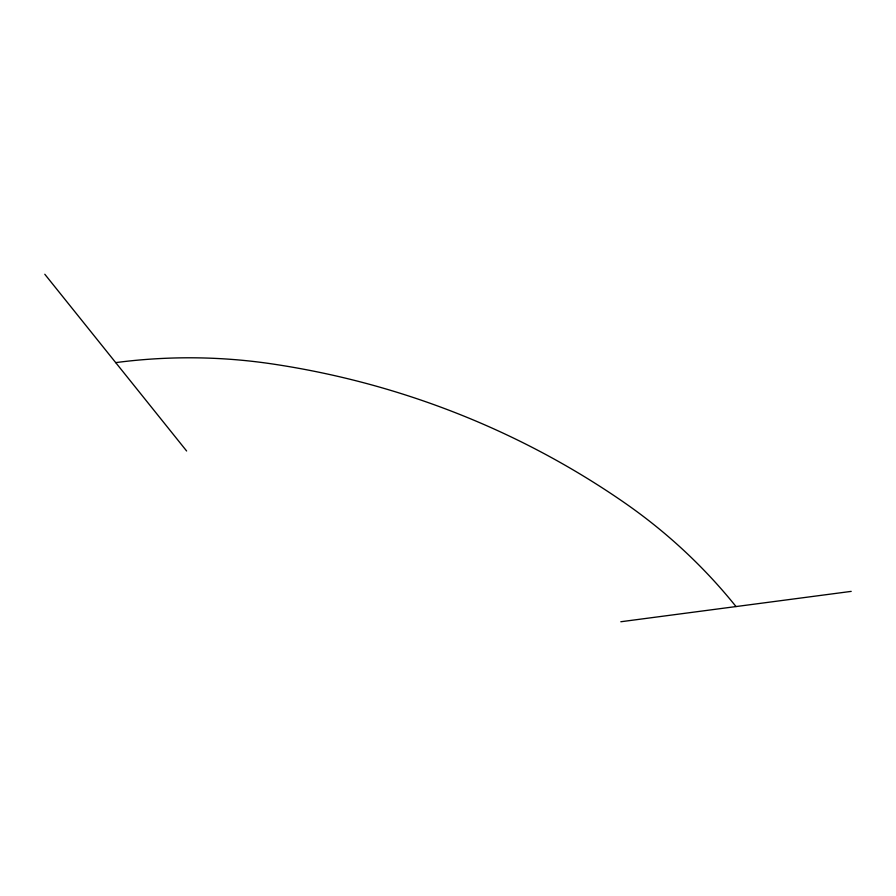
<?xml version="1.0" encoding="UTF-8"?>
<svg xmlns="http://www.w3.org/2000/svg" width="896" height="896" viewBox="0 0 896 896"><rect width="100%" height="100%" fill="white"/><g stroke="black" fill="none" stroke-linecap="round" stroke-linejoin="round"><path stroke-width="1.34" d="M620.827 621.746L851.2 591.382M44.8 274.254L186.614 450.979M115.707 362.622A542.17 521.685 -2.6 0 1 271.746 363.866A819.067 788.122 -2.6 0 1 623.986 502.387A542.17 521.685 -2.6 0 1 736.019 606.558"/></g></svg>
